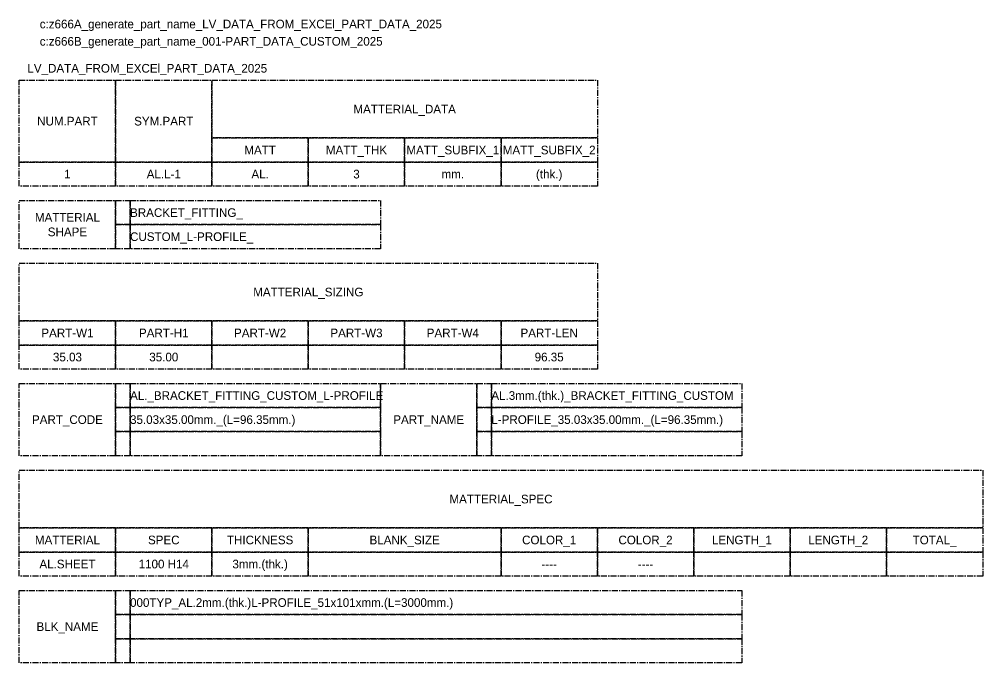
# Model space of a CAD drawing. Header units: millimetres. Extents: x -244126 to 368105, y -173968 to 259060.
# Drawn here: x 4554.2 to 4754.2, y 3157 to 3290.7 of the extents above; entities that cross this region are included whole.
import ezdxf
from ezdxf.enums import TextEntityAlignment as Align

# ---------------------------------------------------------------- set-up
doc = ezdxf.new("R2010")
doc.units = ezdxf.units.MM
doc.header["$MEASUREMENT"] = 0
doc.linetypes.add('CENTER', pattern=[2, 1.25, -0.25, 0.25, -0.25])
doc.layers.add('000 - GRID', color=8, linetype='CENTER')
doc.layers.add('002 - STRUCTURAL STEEL', color=4, linetype='Continuous')
doc.styles.add('TA', font='Cordia New.ttf', dxfattribs={"height": 4.5})

# ---------------------------------------------------------------- blocks, each defined once
blk = doc.blocks.new('*U3044')
at = {"layer": '002 - STRUCTURAL STEEL', "color": 0, "linetype": 'ByBlock'}
blk.add_lwpolyline([(0, 17), (20, 17), (20, 0), (0, 0)], close=True, dxfattribs=at)
blk = doc.blocks.new('*U4914')
at = {"layer": '002 - STRUCTURAL STEEL', "color": 0, "linetype": 'ByBlock'}
blk.add_lwpolyline([(0, 5), (20, 5), (20, 0), (0, 0)], close=True, dxfattribs=at)
blk = doc.blocks.new('*U72')
at = {"layer": '002 - STRUCTURAL STEEL', "color": 0, "linetype": 'ByBlock'}
blk.add_lwpolyline([(0, 12), (80, 12), (80, 0), (0, 0)], close=True, dxfattribs=at)
blk = doc.blocks.new('*U70')
at = {"layer": '002 - STRUCTURAL STEEL', "color": 0, "linetype": 'ByBlock'}
blk.add_lwpolyline([(0, 10), (20, 10), (20, 0), (0, 0)], close=True, dxfattribs=at)
blk = doc.blocks.new('*U71')
at = {"layer": '002 - STRUCTURAL STEEL', "color": 0, "linetype": 'ByBlock'}
blk.add_lwpolyline([(0, 12), (120, 12), (120, 0), (0, 0)], close=True, dxfattribs=at)
blk = doc.blocks.new('*U73')
at = {"layer": '002 - STRUCTURAL STEEL', "color": 0, "linetype": 'ByBlock'}
blk.add_lwpolyline([(0, 15), (20, 15), (20, 0), (0, 0)], close=True, dxfattribs=at)
blk = doc.blocks.new('*U68')
at = {"layer": '002 - STRUCTURAL STEEL', "color": 0, "linetype": 'ByBlock'}
blk.add_lwpolyline([(0, 5), (52, 5), (52, 0), (0, 0)], close=True, dxfattribs=at)
blk = doc.blocks.new('*U69')
at = {"layer": '002 - STRUCTURAL STEEL', "color": 0, "linetype": 'ByBlock'}
blk.add_lwpolyline([(0, 5), (3, 5), (3, 0), (0, 0)], close=True, dxfattribs=at)
blk = doc.blocks.new('*U74')
at = {"layer": '002 - STRUCTURAL STEEL', "color": 0, "linetype": 'ByBlock'}
blk.add_lwpolyline([(0, 5), (127, 5), (127, 0), (0, 0)], close=True, dxfattribs=at)
blk = doc.blocks.new('*U175')
at = {"layer": '002 - STRUCTURAL STEEL', "color": 0, "linetype": 'ByBlock'}
blk.add_lwpolyline([(0, 12), (200, 12), (200, 0), (0, 0)], close=True, dxfattribs=at)
blk = doc.blocks.new('*U4913')
at = {"layer": '002 - STRUCTURAL STEEL', "color": 0, "linetype": 'ByBlock'}
blk.add_lwpolyline([(0, 5), (40, 5), (40, 0), (0, 0)], close=True, dxfattribs=at)
blk = doc.blocks.new('LV_DATA_FROM_EXCEl_PART_DATA_2025')
at = {"color": 0}
for name, p in [('*U3044', (0, -17)), ('*U3044', (20, -17)), ('*U72', (40, -12)), ('*U4914', (40, -17)), ('*U4914', (60, -17)), ('*U4914', (80, -17)), ('*U4914', (100, -17)), ('*U4914', (0, -22)), ('*U4914', (20, -22)), ('*U4914', (40, -22)), ('*U4914', (60, -22)), ('*U4914', (80, -22)), ('*U4914', (100, -22)), ('*U70', (0, -35)), ('*U69', (20, -30)), ('*U68', (23, -30)), ('*U69', (20, -35)), ('*U68', (23, -35)), ('*U71', (0, -50)), ('*U4914', (0, -55)), ('*U4914', (20, -55)), ('*U4914', (40, -55)), ('*U4914', (60, -55)), ('*U4914', (80, -55)), ('*U4914', (100, -55)), ('*U4914', (0, -60)), ('*U4914', (20, -60)), ('*U4914', (40, -60)), ('*U4914', (60, -60)), ('*U4914', (80, -60)), ('*U4914', (100, -60)), ('*U73', (0, -78)), ('*U69', (20, -68)), ('*U68', (23, -68)), ('*U73', (75, -78)), ('*U69', (95, -68)), ('*U68', (98, -68)), ('*U69', (20, -73)), ('*U68', (23, -73)), ('*U69', (95, -73)), ('*U68', (98, -73)), ('*U69', (20, -78)), ('*U68', (23, -78)), ('*U69', (95, -78)), ('*U68', (98, -78)), ('*U175', (0, -93)), ('*U4914', (0, -98)), ('*U4914', (20, -98)), ('*U4914', (40, -98)), ('*U4913', (60, -98)), ('*U4914', (100, -98)), ('*U4914', (120, -98)), ('*U4914', (140, -98)), ('*U4914', (160, -98)), ('*U4914', (180, -98)), ('*U4914', (0, -103)), ('*U4914', (20, -103)), ('*U4914', (40, -103)), ('*U4913', (60, -103)), ('*U4914', (100, -103)), ('*U4914', (120, -103)), ('*U4914', (140, -103)), ('*U4914', (160, -103)), ('*U4914', (180, -103)), ('*U73', (0, -121)), ('*U69', (20, -111)), ('*U74', (23, -111)), ('*U69', (20, -116)), ('*U74', (23, -116)), ('*U69', (20, -121)), ('*U74', (23, -121))]:
    blk.add_blockref(name, p, dxfattribs=at)
at = {"color": 0, "style": 'TA'}
for s, p in [('MATTERIAL_DATA', (80, -6)), ('NUM.PART', (10, -8.5)), ('SYM.PART', (30, -8.5)), ('MATT', (50, -14.5)), ('MATT_THK', (70, -14.5)), ('MATT_SUBFIX_1', (90, -14.5)), ('MATT_SUBFIX_2', (110, -14.5)), ('MATTERIAL', (10, -28.5)), ('SHAPE', (10, -31.5)), ('MATTERIAL_SIZING', (60, -44)), ('PART-W1', (10, -52.5)), ('PART-H1', (30, -52.5)), ('PART-W2', (50, -52.5)), ('PART-W3', (70, -52.5)), ('PART-W4', (90, -52.5)), ('PART-LEN', (110, -52.5)), ('PART_CODE', (10, -70.5)), ('PART_NAME', (85, -70.5)), ('MATTERIAL_SPEC', (100, -87)), ('MATTERIAL', (10, -95.5)), ('SPEC', (30, -95.5)), ('THICKNESS', (50, -95.5)), ('BLANK_SIZE', (80, -95.5)), ('COLOR_1', (110, -95.5)), ('COLOR_2', (130, -95.5)), ('LENGTH_1', (150, -95.5)), ('LENGTH_2', (170, -95.5)), ('TOTAL_', (190, -95.5)), ('BLK_NAME', (10, -113.5))]:
    blk.add_text(s, height=1.8, dxfattribs=at).set_placement(p, align=Align.MIDDLE_CENTER)
at = {"color": 3, "char_height": 1.8, "attachment_point": 1, "style": 'TA'}
for s, insert, width in [('c:z666A_generate_part_name_LV_DATA_FROM_EXCEl_PART_DATA_2025', (4.25, 12.57), 88.6913), ('c:z666B_generate_part_name_001-PART_DATA_CUSTOM_2025', (4.25, 8.98), 76.3713), ('LV_DATA_FROM_EXCEl_PART_DATA_2025', (1.69, 3.38), 51.7354)]:
    blk.add_mtext(s, dxfattribs=dict(at, insert=insert, width=width))
at = {"color": 0, "style": 'TA'}
for tag, p in [('NUM.PART_VALUE', (10, -19.5)), ('NO.CODE', (30, -19.5)), ('MATT_VALUE', (50, -19.5)), ('MATT_THK_VALUE', (70, -19.5)), ('MATT_SUBFIX_1_VALUE', (90, -19.5)), ('MATT_SUBFIX_2_VALUE', (110, -19.5)), ('PART-W1_VALUE', (10, -57.5)), ('PART-H1_VALUE', (30, -57.5)), ('PART-W2_VALUE', (50, -57.5)), ('PART-W3_VALUE', (70, -57.5)), ('PART-W4_VALUE', (90, -57.5)), ('PART-LEN_VALUE', (110, -57.5))]:
    blk.add_attdef(tag, text='', height=1.8, dxfattribs=at).set_placement(p, align=Align.MIDDLE_CENTER)
for tag, p in [('MATTERIAL_SHPAE_VALUE_1', (23, -27.5)), ('MATTERIAL_SHPAE_VALUE_2', (23, -32.5)), ('CODE_VALUE_1', (23, -65.5)), ('PART_NAME_VALUE_1', (98, -65.5)), ('CODE_VALUE_2', (23, -70.5)), ('PART_NAME_VALUE_2', (98, -70.5)), ('PART_NAME_VALUE_3', (98, -75.5)), ('BLK_NAME_VAL_VALUE', (23, -108.5))]:
    blk.add_attdef(tag, text='', height=1.8, dxfattribs=at).set_placement(p, align=Align.MIDDLE_LEFT)
at = {"style": 'TA'}
for tag, p in [('MATTERIAL_VALUE_1', (10, -100.5)), ('SPEC_VALUE', (30, -100.5)), ('THICKNESS_VALUE', (50, -100.5)), ('BLANK_SIZE_VALUE', (80, -100.5)), ('COATING_VALUE_1', (110, -100.5)), ('COATING_VALUE_2', (130, -100.5)), ('LENGTH_VALUE', (150, -100.5)), ('LENGTH_VALUE_2', (170, -100.5)), ('TOTAL__VALUE', (190, -100.5))]:
    blk.add_attdef(tag, text='', height=1.8, dxfattribs=at).set_placement(p, align=Align.MIDDLE_CENTER)

msp = doc.modelspace()

# ---------------------------------------------------------------- block references
at = {"layer": '000 - GRID'}
ref = msp.add_blockref('LV_DATA_FROM_EXCEl_PART_DATA_2025', (4554.18085, 3278.04703), dxfattribs=at)
ref.add_attrib('NUM.PART_VALUE', '1', dxfattribs={"layer": '0', "color": 0, "height": 1.8, "style": 'TA'}).set_placement((4564.18085, 3258.54703), align=Align.MIDDLE_CENTER)
ref.add_attrib('NO.CODE', 'AL.L-1', dxfattribs={"layer": '0', "color": 0, "height": 1.8, "style": 'TA'}).set_placement((4584.18085, 3258.54703), align=Align.MIDDLE_CENTER)
ref.add_attrib('MATT_VALUE', 'AL.', dxfattribs={"layer": '0', "color": 0, "height": 1.8, "style": 'TA'}).set_placement((4604.18085, 3258.54703), align=Align.MIDDLE_CENTER)
ref.add_attrib('MATT_THK_VALUE', '3', dxfattribs={"layer": '0', "color": 0, "height": 1.8, "style": 'TA'}).set_placement((4624.18085, 3258.54703), align=Align.MIDDLE_CENTER)
ref.add_attrib('MATT_SUBFIX_1_VALUE', 'mm.', dxfattribs={"layer": '0', "color": 0, "height": 1.8, "style": 'TA'}).set_placement((4644.18085, 3258.54703), align=Align.MIDDLE_CENTER)
ref.add_attrib('MATT_SUBFIX_2_VALUE', '(thk.)', dxfattribs={"layer": '0', "color": 0, "height": 1.8, "style": 'TA'}).set_placement((4664.18085, 3258.54703), align=Align.MIDDLE_CENTER)
ref.add_attrib('MATTERIAL_SHPAE_VALUE_1', 'BRACKET_FITTING_', dxfattribs={"layer": '0', "color": 0, "height": 1.8, "style": 'TA'}).set_placement((4577.18085, 3250.54703), align=Align.MIDDLE_LEFT)
ref.add_attrib('MATTERIAL_SHPAE_VALUE_2', 'CUSTOM_L-PROFILE_', dxfattribs={"layer": '0', "color": 0, "height": 1.8, "style": 'TA'}).set_placement((4577.18085, 3245.54703), align=Align.MIDDLE_LEFT)
ref.add_attrib('PART-W1_VALUE', '35.03', dxfattribs={"layer": '0', "color": 0, "height": 1.8, "style": 'TA'}).set_placement((4564.18085, 3220.54703), align=Align.MIDDLE_CENTER)
ref.add_attrib('PART-H1_VALUE', '35.00', dxfattribs={"layer": '0', "color": 0, "height": 1.8, "style": 'TA'}).set_placement((4584.18085, 3220.54703), align=Align.MIDDLE_CENTER)
ref.add_attrib('PART-LEN_VALUE', '96.35', dxfattribs={"layer": '0', "color": 0, "height": 1.8, "style": 'TA'}).set_placement((4664.18085, 3220.54703), align=Align.MIDDLE_CENTER)
ref.add_attrib('CODE_VALUE_1', 'AL._BRACKET_FITTING_CUSTOM_L-PROFILE', dxfattribs={"layer": '0', "color": 0, "height": 1.8, "style": 'TA'}).set_placement((4577.18085, 3212.54703), align=Align.MIDDLE_LEFT)
ref.add_attrib('CODE_VALUE_2', '35.03x35.00mm._(L=96.35mm.)', dxfattribs={"layer": '0', "color": 0, "height": 1.8, "style": 'TA'}).set_placement((4577.18085, 3207.54703), align=Align.MIDDLE_LEFT)
ref.add_attrib('PART_NAME_VALUE_1', 'AL.3mm.(thk.)_BRACKET_FITTING_CUSTOM', dxfattribs={"layer": '0', "color": 0, "height": 1.8, "style": 'TA'}).set_placement((4652.18085, 3212.54703), align=Align.MIDDLE_LEFT)
ref.add_attrib('PART_NAME_VALUE_2', 'L-PROFILE_35.03x35.00mm._(L=96.35mm.)', dxfattribs={"layer": '0', "color": 0, "height": 1.8, "style": 'TA'}).set_placement((4652.18085, 3207.54703), align=Align.MIDDLE_LEFT)
ref.add_attrib('MATTERIAL_VALUE_1', 'AL.SHEET', dxfattribs={"layer": '0', "height": 1.8, "style": 'TA'}).set_placement((4564.18085, 3177.54703), align=Align.MIDDLE_CENTER)
ref.add_attrib('SPEC_VALUE', '1100 H14', dxfattribs={"layer": '0', "height": 1.8, "style": 'TA'}).set_placement((4584.18085, 3177.54703), align=Align.MIDDLE_CENTER)
ref.add_attrib('THICKNESS_VALUE', '3mm.(thk.)', dxfattribs={"layer": '0', "height": 1.8, "style": 'TA'}).set_placement((4604.18085, 3177.54703), align=Align.MIDDLE_CENTER)
ref.add_attrib('COATING_VALUE_1', '----', dxfattribs={"layer": '0', "height": 1.8, "style": 'TA'}).set_placement((4664.18085, 3177.54703), align=Align.MIDDLE_CENTER)
ref.add_attrib('COATING_VALUE_2', '----', dxfattribs={"layer": '0', "height": 1.8, "style": 'TA'}).set_placement((4684.18085, 3177.54703), align=Align.MIDDLE_CENTER)
ref.add_attrib('BLK_NAME_VAL_VALUE', '000TYP_AL.2mm.(thk.)L-PROFILE_51x101xmm.(L=3000mm.)', dxfattribs={"layer": '0', "color": 0, "height": 1.8, "style": 'TA'}).set_placement((4577.18085, 3169.54703), align=Align.MIDDLE_LEFT)

doc.saveas('drawing.dxf')
